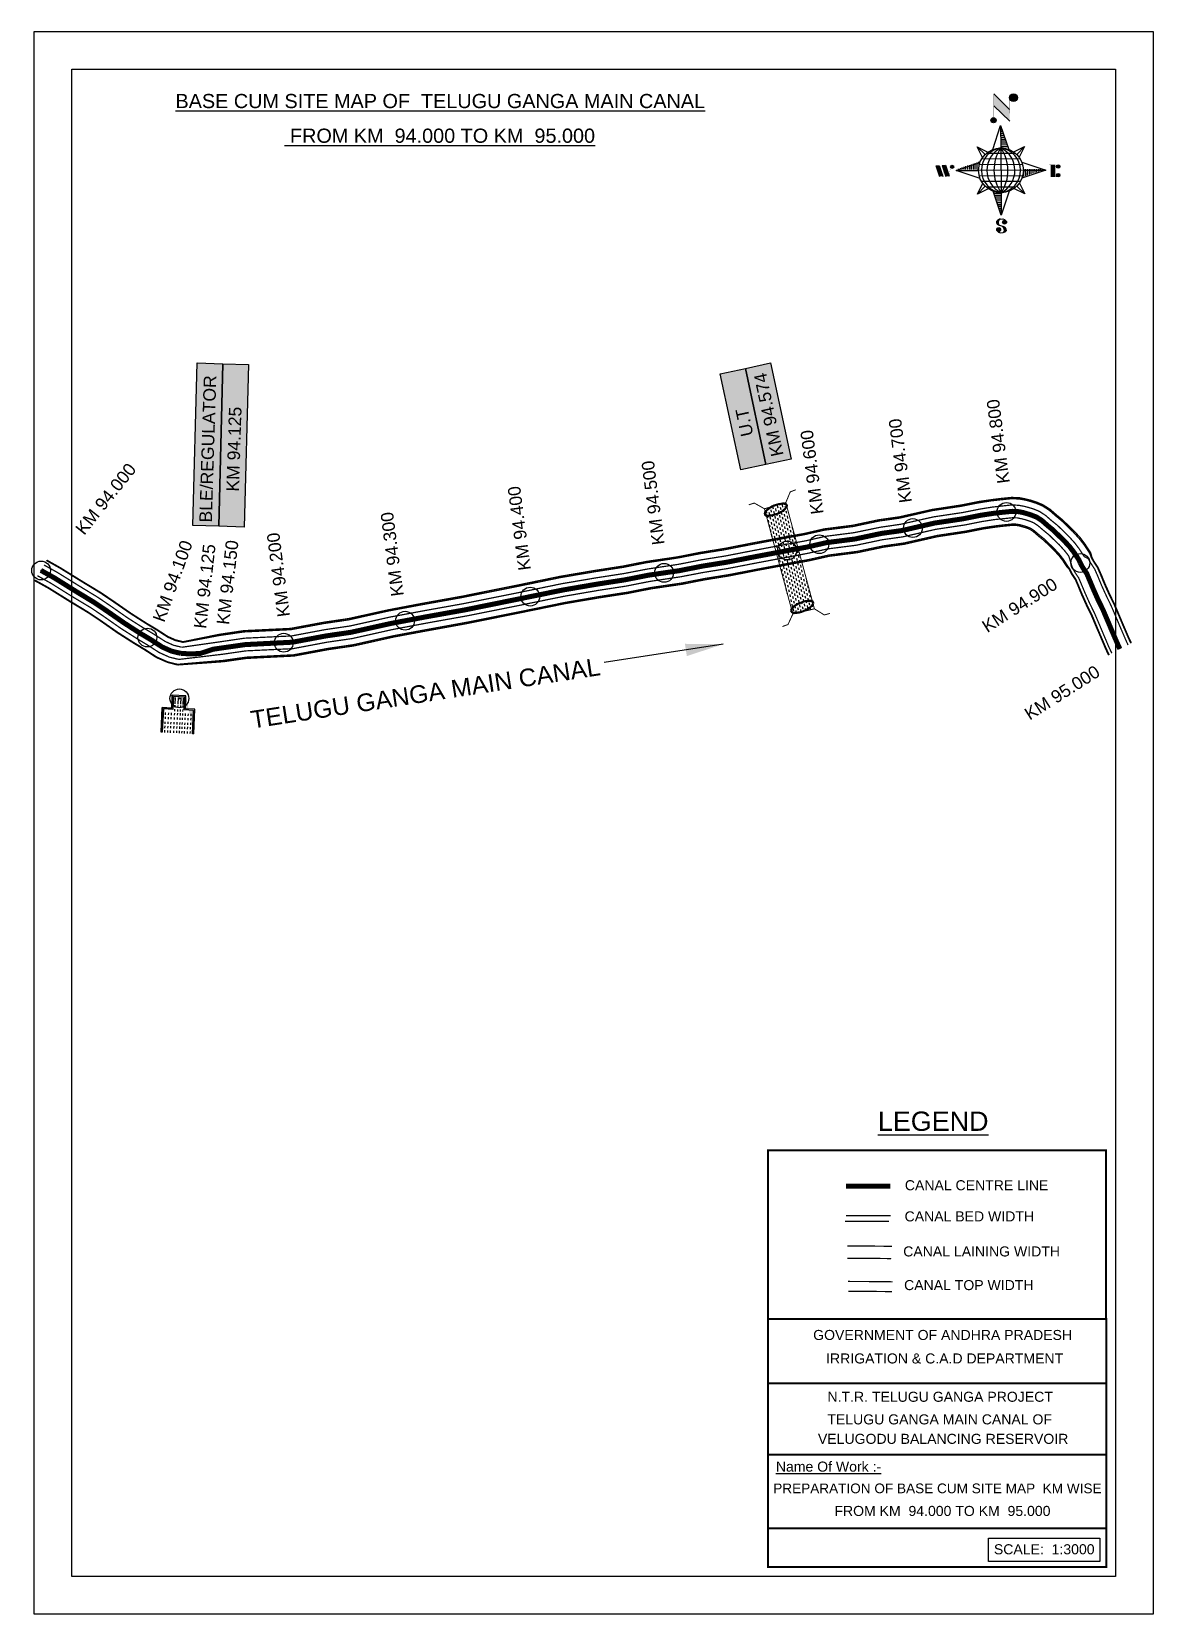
# Model space of a CAD drawing. Header units: inches. Extents: x 272210 to 273103, y 1652843 to 1654103.
import ezdxf

# ---------------------------------------------------------------- set-up
doc = ezdxf.new("R2010")
doc.units = ezdxf.units.IN
doc.header["$MEASUREMENT"] = 0
doc.header["$PDMODE"] = 32
doc.header["$PDSIZE"] = 15
doc.linetypes.add('ACAD_ISO02W100', pattern=[15, 12, -3])
for name, color, linetype in [('AQUADUCT', 1, 'Continuous'), ('bed with', 5, 'Continuous'), ('bord', 1, 'Continuous'), ('canal', 1, 'Continuous'), ('chainage', 7, 'Continuous'), ('FRAME 025', 7, 'Continuous'), ('laying', 4, 'Continuous'), ('lining', 4, 'Continuous'), ('STREAM', 4, 'Continuous'), ('Stu coo', 3, 'Continuous'), ('TEXT', 7, 'Continuous'), ('top of bund', 1, 'Continuous'), ('UT', 173, 'ACAD_ISO02W100'), ('V', 6, 'Continuous'), ('ZSTU', 7, 'Continuous')]:
    doc.layers.add(name, color=color, linetype=linetype)
doc.styles.get("Standard").update_dxf_attribs({"font": 'arial.ttf'})
doc.dimstyles.get("Standard").update_dxf_attribs({"dimtxt": 0.18, "dimasz": 0.18, "dimexe": 0.18, "dimexo": 0.0625, "dimgap": 0.09, "dimtad": 0, "dimtih": 1, "dimtoh": 1, "dimdec": 4, "dimzin": 0, "dimdsep": 46, "dimtxsty": 'Standard', "dimcen": 0.09, "dimadec": 0, "dimazin": 0, "dimtfac": 1, "dimtdec": 4, "dimtofl": 0, "dimtmove": 0, "dimatfit": 3, "dimfxl": 1, "dimtolj": 1, "dimtzin": 0, "dimarcsym": 0})
pattern_1 = [(267.297113149, (-8720374.938, 50637915.138), (10.5367255337, -0.497431438), [])]
pattern_2 = [(357.297113149, (-8720374.938, 50637915.138), (0.497431438, 10.5367255337), [])]

# ---------------------------------------------------------------- blocks, each defined once
blk = doc.blocks.new('RGRGFG')
at = {"layer": 'V'}
h = blk.add_hatch(color=4, dxfattribs=at)
h.paths.add_polyline_path([(245045.3, 1724876.5), (245045.3, 1724857.9), (245052.9, 1724857.9), (245052.9, 1724847.7), (245061.8, 1724847.7), (245061.8, 1724857.9), (245069.4, 1724857.9), (245069.4, 1724876.5), (245070.4, 1724876.5), (245070.4, 1724856.9), (245062.8, 1724856.9), (245062.8, 1724846.7), (245051.9, 1724846.7), (245051.9, 1724856.9), (245044.3, 1724856.9), (245044.3, 1724876.5)])
h.paths.add_polyline_path([(245070.4, 1724876.5), (245070.4, 1724856.9)], flags=17)
h.paths.add_polyline_path([(245062.8, 1724856.9), (245062.8, 1724846.7)], flags=17)
h.paths.add_polyline_path([(245062.8, 1724856.9), (245070.4, 1724856.9)], flags=17)
edge = h.paths.add_edge_path(flags=17)
edge.add_line((245051.9, 1724846.7), (245062.8, 1724846.7))
edge.add_line((245051.9, 1724846.7), (245062.8, 1724846.7))
edge = h.paths.add_edge_path(flags=17)
edge.add_line((245044.3, 1724876.5), (245044.3, 1724856.9))
edge.add_line((245044.3, 1724856.9), (245051.9, 1724856.9))
edge.add_line((245051.9, 1724856.9), (245051.9, 1724846.7))
at = {"layer": 'V', "color": 4}
for points in [[(245044.3, 1724876.5), (245044.3, 1724856.9), (245051.9, 1724856.9), (245051.9, 1724846.7)], [(245044.3, 1724876.5), (245044.3, 1724856.9), (245051.9, 1724856.9), (245051.9, 1724846.7), (245062.8, 1724846.7), (245062.8, 1724856.9), (245070.4, 1724856.9), (245070.4, 1724876.5)], [(245044.3, 1724876.5), (245045.3, 1724876.5)], [(245045.3, 1724876.5), (245045.3, 1724857.9), (245052.9, 1724857.9), (245052.9, 1724847.7), (245061.8, 1724847.7), (245061.8, 1724857.9), (245069.4, 1724857.9), (245069.4, 1724876.5)], [(245047.3, 1724874.8), (245047.3, 1724876.5)], [(245047.3, 1724871.3), (245047.3, 1724873)], [(245047.3, 1724868), (245047.3, 1724869.6)], [(245047.3, 1724864.2), (245047.3, 1724865.8)], [(245049.6, 1724874.8), (245049.6, 1724876.5)], [(245049.6, 1724871.3), (245049.6, 1724873)], [(245049.6, 1724868), (245049.6, 1724869.6)], [(245049.6, 1724864.2), (245049.6, 1724865.8)], [(245051.9, 1724846.7), (245062.8, 1724846.7), (245062.8, 1724856.9), (245070.4, 1724856.9), (245070.4, 1724876.5)], [(245051.9, 1724874.8), (245051.9, 1724876.5)], [(245051.9, 1724871.3), (245051.9, 1724873)], [(245051.9, 1724868), (245051.9, 1724869.6)], [(245051.9, 1724864.2), (245051.9, 1724865.8)], [(245054, 1724874.8), (245054, 1724876.5)], [(245054, 1724871.3), (245054, 1724873)], [(245054, 1724868), (245054, 1724869.6)], [(245054, 1724864.2), (245054, 1724865.8)], [(245055.9, 1724874.8), (245055.9, 1724876.5)], [(245055.9, 1724871.3), (245055.9, 1724873)], [(245055.9, 1724868), (245055.9, 1724869.6)], [(245055.9, 1724864.2), (245055.9, 1724865.8)], [(245058.1, 1724874.8), (245058.1, 1724876.5)], [(245058.1, 1724871.3), (245058.1, 1724873)], [(245058.1, 1724868), (245058.1, 1724869.6)], [(245058.1, 1724864.2), (245058.1, 1724865.8)], [(245060.5, 1724874.8), (245060.5, 1724876.5)], [(245060.5, 1724871.3), (245060.5, 1724873)], [(245060.5, 1724868), (245060.5, 1724869.6)], [(245060.5, 1724864.2), (245060.5, 1724865.8)], [(245070.4, 1724876.5), (245070.4, 1724856.9), (245062.8, 1724856.9), (245062.8, 1724846.7)], [(245070.4, 1724876.5), (245070.4, 1724856.9), (245062.8, 1724856.9), (245062.8, 1724846.7)], [(245063.1, 1724874.8), (245063.1, 1724876.5)], [(245063.1, 1724871.3), (245063.1, 1724873)], [(245063.1, 1724868), (245063.1, 1724869.6)], [(245063.1, 1724864.2), (245063.1, 1724865.8)], [(245065.3, 1724874.8), (245065.3, 1724876.5)], [(245065.3, 1724871.3), (245065.3, 1724873)], [(245065.3, 1724868), (245065.3, 1724869.6)], [(245065.3, 1724864.2), (245065.3, 1724865.8)], [(245067.7, 1724874.8), (245067.7, 1724876.5)], [(245067.7, 1724871.3), (245067.7, 1724873)], [(245067.7, 1724868), (245067.7, 1724869.6)], [(245067.7, 1724864.2), (245067.7, 1724865.8)], [(245069.4, 1724876.5), (245070.4, 1724876.5)], [(245047.3, 1724860.7), (245047.3, 1724862.4)], [(245049.6, 1724860.7), (245049.6, 1724862.4)], [(245051.9, 1724860.7), (245051.9, 1724862.4)], [(245054, 1724860.7), (245054, 1724862.4)], [(245054, 1724857.7), (245054, 1724859.3)], [(245054, 1724854.5), (245054, 1724856.1)], [(245054, 1724848.3), (245054, 1724853.5)], [(245055.9, 1724860.7), (245055.9, 1724862.4)], [(245055.9, 1724857.7), (245055.9, 1724859.3)], [(245055.9, 1724854.5), (245055.9, 1724856.1)], [(245055.9, 1724848.3), (245055.9, 1724853.5)], [(245058.1, 1724860.7), (245058.1, 1724862.4)], [(245058.1, 1724857.7), (245058.1, 1724859.3)], [(245058.1, 1724854.5), (245058.1, 1724856.1)], [(245058.1, 1724848.3), (245058.1, 1724853.5)], [(245060.5, 1724860.7), (245060.5, 1724862.4)], [(245060.5, 1724857.7), (245060.5, 1724859.3)], [(245060.5, 1724854.5), (245060.5, 1724856.1)], [(245060.5, 1724848.3), (245060.5, 1724853.5)], [(245063.1, 1724860.7), (245063.1, 1724862.4)], [(245065.3, 1724860.7), (245065.3, 1724862.4)], [(245067.7, 1724860.7), (245067.7, 1724862.4)]]:
    blk.add_lwpolyline(points, dxfattribs=at)
blk = doc.blocks.new('GGF')
at = {"layer": 'STREAM'}
h = blk.add_hatch(dxfattribs=at)
h.set_pattern_fill('DASH', color=256, scale=10, angle=-6.08273, style=0)
h.set_pattern_definition([(353.91726508, (-115347.3726, 1016.3876), (1.3754179499, 1.1105068496), [1.25, -1.25])])
h.paths.add_polyline_path([(406186.84, 1485623.89), (406186.34, 1485618.17), (406185.83, 1485612.44), (406242.6, 1485608.9), (406242.86, 1485614.64), (406243.12, 1485620.38)])
at = {"layer": 'laying', "linetype": 'ByBlock', "extrusion": (0, 0, -1)}
for centre in [(406188.83, 1485618.1), (406240.81, 1485614.96)]:
    blk.add_ellipse(centre, major_axis=(0.4, -6.37), ratio=0.388717, dxfattribs=at)
at = {"layer": 'laying', "linetype": 'ByBlock'}
for points in [[(406189.2, 1485612.24), (406189.13, 1485612.23), (406189.05, 1485612.25), (406188.86, 1485612.32), (406188.75, 1485612.39), (406188.51, 1485612.61), (406188.38, 1485612.76), (406187.99, 1485613.32), (406187.73, 1485613.86), (406187.29, 1485615.15), (406187.11, 1485615.9), (406186.88, 1485617.49), (406186.82, 1485618.32), (406186.84, 1485619.93), (406186.91, 1485620.71), (406187.17, 1485622.07), (406187.36, 1485622.65), (406187.71, 1485623.36), (406187.86, 1485623.57), (406188.11, 1485623.82), (406188.22, 1485623.89), (406188.4, 1485623.96), (406188.47, 1485623.97), (406188.64, 1485623.95), (406188.74, 1485623.91), (406188.98, 1485623.76), (406189.11, 1485623.64), (406189.38, 1485623.32), (406189.52, 1485623.11), (406189.95, 1485622.33), (406190.22, 1485621.61), (406190.62, 1485619.96), (406190.76, 1485619.04), (406190.86, 1485617.19), (406190.83, 1485616.26), (406190.61, 1485614.61), (406190.43, 1485613.88), (406190.06, 1485613.02), (406189.9, 1485612.77), (406189.63, 1485612.45), (406189.52, 1485612.35), (406189.34, 1485612.26), (406189.27, 1485612.24), (406189.2, 1485612.24)], [(406241.18, 1485609.1), (406241.11, 1485609.1), (406241.03, 1485609.11), (406240.84, 1485609.19), (406240.73, 1485609.26), (406240.49, 1485609.47), (406240.36, 1485609.62), (406239.97, 1485610.18), (406239.7, 1485610.72), (406239.26, 1485612.02), (406239.09, 1485612.77), (406238.86, 1485614.35), (406238.8, 1485615.19), (406238.82, 1485616.8), (406238.89, 1485617.57), (406239.15, 1485618.93), (406239.34, 1485619.51), (406239.69, 1485620.22), (406239.84, 1485620.43), (406240.09, 1485620.69), (406240.19, 1485620.75), (406240.37, 1485620.83), (406240.44, 1485620.83), (406240.62, 1485620.81), (406240.72, 1485620.78), (406240.95, 1485620.62), (406241.08, 1485620.51), (406241.36, 1485620.18), (406241.5, 1485619.98), (406241.93, 1485619.19), (406242.2, 1485618.47), (406242.6, 1485616.82), (406242.73, 1485615.9), (406242.84, 1485614.05), (406242.81, 1485613.12), (406242.59, 1485611.47), (406242.4, 1485610.74), (406242.03, 1485609.88), (406241.88, 1485609.63), (406241.61, 1485609.31), (406241.49, 1485609.22), (406241.31, 1485609.12), (406241.25, 1485609.11), (406241.18, 1485609.1)]]:
    blk.add_open_spline(points, degree=3, knots=[0, 0, 0, 0, 0.189072, 0.189072, 0.378144, 0.378144, 0.567217, 0.567217, 0.964238, 0.964238, 1.36126, 1.36126, 1.758281, 1.758281, 2.155303, 2.155303, 2.552324, 2.552324, 2.807761, 2.807761, 3.01244, 3.01244, 3.217119, 3.217119, 3.421798, 3.421798, 3.626477, 3.626477, 3.831155, 3.831155, 4.280923, 4.280923, 4.73069, 4.73069, 5.180458, 5.180458, 5.630225, 5.630225, 5.896844, 5.896844, 6.112115, 6.112115, 6.283185, 6.283185, 6.283185, 6.283185], dxfattribs=at)
at = {"layer": 'UT', "ltscale": 0.2, "const_width": 0.5}
for points in [[(406181.01, 1485605.63), (406181.2, 1485608.62), (406185.83, 1485612.44), (406186.34, 1485618.17), (406186.84, 1485623.89), (406182.49, 1485628.03), (406182.47, 1485631.03)], [(406186.84, 1485623.89), (406243.12, 1485620.38)], [(406247.66, 1485627.39), (406247.59, 1485624.39), (406243.12, 1485620.38), (406242.86, 1485614.64), (406242.6, 1485608.9), (406247.12, 1485604.95), (406247.26, 1485601.95)], [(406185.83, 1485612.44), (406242.6, 1485608.9)]]:
    blk.add_lwpolyline(points, dxfattribs=at)
blk = doc.blocks.new('*X7')
at = {"color": 0, "linetype": 'Continuous'}
for p, q in [((6321.6, 240.5), (6322.3, 241.2)), ((6321.6, 240.3), (6322.3, 241)), ((6321.6, 240.1), (6322.3, 240.8)), ((6321.6, 239.9), (6322.4, 240.7)), ((6321.6, 239.8), (6322.4, 240.6)), ((6321.6, 239.6), (6322.5, 240.5)), ((6321.6, 239.4), (6322.5, 240.3)), ((6321.6, 239.2), (6322.6, 240.2)), ((6321.7, 239.1), (6322.6, 240.1)), ((6321.8, 240.8), (6322.4, 241.4)), ((6321.8, 239), (6322.7, 240)), ((6321.8, 239), (6322.8, 239.9)), ((6321.9, 238.9), (6322.9, 239.8)), ((6322, 238.8), (6323, 239.7)), ((6322.1, 241.3), (6322.4, 241.6)), ((6322.1, 238.7), (6323.1, 239.6)), ((6322.2, 238.6), (6323.1, 239.6)), ((6322.3, 238.5), (6323.2, 239.5)), ((6322.4, 238.5), (6323.3, 239.4)), ((6322.5, 238.4), (6323.4, 239.3)), ((6322.7, 238.4), (6323.6, 239.3)), ((6322.8, 238.3), (6323.7, 239.2)), ((6322.9, 238.3), (6323.8, 239.1)), ((6323.1, 238.2), (6323.9, 239.1)), ((6323.2, 238.2), (6324, 239)), ((6323.3, 238.2), (6324.2, 239)), ((6323.5, 238.1), (6324.3, 238.9)), ((6323.7, 238.1), (6324.4, 238.9)), ((6323.8, 238.1), (6324.6, 238.8)), ((6324.1, 238.2), (6324.7, 238.8)), ((6324.3, 238.3), (6324.9, 238.8)), ((6324.6, 238.3), (6325.1, 238.8)), ((6324.8, 238.4), (6325.2, 238.8)), ((6325.1, 238.5), (6325.4, 238.8)), ((6325.4, 238.6), (6325.6, 238.8))]:
    blk.add_line(p, q, dxfattribs=at)
blk = doc.blocks.new('*X6')
at = {"color": 0, "linetype": 'Continuous'}
for p, q in [((6324.4, 240.3), (6324.5, 240.4)), ((6324.6, 240.3), (6324.8, 240.5)), ((6324.7, 240.2), (6325, 240.5)), ((6324.8, 240.2), (6325.2, 240.6)), ((6325, 240.1), (6325.5, 240.6)), ((6325.1, 240.1), (6325.6, 240.6)), ((6325.2, 240), (6325.8, 240.6)), ((6325.3, 240), (6326, 240.6)), ((6325.4, 239.9), (6326.1, 240.6)), ((6325.5, 239.8), (6326.2, 240.5)), ((6325.6, 239.8), (6326.3, 240.5)), ((6325.7, 239.7), (6326.5, 240.4)), ((6325.9, 239.6), (6326.6, 240.3)), ((6326, 239.5), (6326.7, 240.3)), ((6326, 239.4), (6326.8, 240.2)), ((6326.1, 239.3), (6327, 240.2)), ((6326.2, 239.3), (6327.1, 240.1)), ((6326.3, 239.2), (6327.1, 240)), ((6326.4, 239.1), (6327.2, 239.9)), ((6326.5, 239), (6327.3, 239.8)), ((6326.5, 238.9), (6327.4, 239.7)), ((6326.6, 238.8), (6327.5, 239.6)), ((6326.7, 238.7), (6327.5, 239.5)), ((6326.8, 238.6), (6327.6, 239.4)), ((6326.8, 238.5), (6327.7, 239.3)), ((6326.8, 236.5), (6327.4, 237)), ((6326.9, 238.3), (6327.8, 239.2)), ((6326.9, 238.2), (6327.9, 239.1)), ((6326.9, 236.8), (6327.6, 237.4)), ((6327, 238.1), (6327.8, 239)), ((6327, 237.9), (6327.8, 238.8)), ((6327, 237.8), (6327.8, 238.6)), ((6327, 237.6), (6327.8, 238.4)), ((6327, 237.4), (6327.8, 238.2)), ((6327, 237.3), (6327.8, 238)), ((6327, 237.1), (6327.8, 237.9))]:
    blk.add_line(p, q, dxfattribs=at)
blk = doc.blocks.new('H')
at = {"layer": 'bord', "extrusion": (0.000427885, 0.004792, 0.999988)}
h = blk.add_hatch(dxfattribs=at)
h.set_pattern_fill('LINE', color=8, scale=84.387686, angle=-2.70289, style=0)
h.set_pattern_definition(pattern_2)
h.paths.add_polyline_path([(-492.5, 785.6, -0.090992), (-448, 775.2), (-486.5, 912)])
h = blk.add_hatch(dxfattribs=at)
h.set_pattern_fill('LINE', color=8, scale=84.387686, angle=-92.70289, style=0)
h.set_pattern_definition(pattern_1)
h.paths.add_polyline_path([(-624.9, 665.1, -0.090992), (-614.5, 709.6), (-751.3, 671.1)])
h = blk.add_hatch(dxfattribs=at)
h.set_pattern_fill('LINE', color=8, scale=84.387686, angle=-92.70289, style=0)
h.set_pattern_definition(pattern_1)
h.paths.add_polyline_path([(-245.6, 647.2), (-372, 653.2, -0.090992), (-382.4, 608.7)])
h = blk.add_hatch(dxfattribs=at)
h.set_pattern_fill('LINE', color=8, scale=84.387686, angle=-2.70289, style=0)
h.set_pattern_definition(pattern_2)
h.paths.add_polyline_path([(-504.4, 532.7, -0.090992), (-548.9, 543.1), (-510.4, 406.3)])
for p, q in [((-516.2, 1087.1, -1217.1), (-431.5, 994, -1216.7)), ((-519.4, 1020.4, -1216.8), (-434.7, 927.3, -1216.4)), ((-538.3, 773.7, -1215.6), (-487, 906.2, -1216.3)), ((-487, 906.2, -1216.3), (-493, 779.8, -1215.7)), ((-487, 906.2, -1216.3), (-448.5, 769.4, -1215.7)), ((-626.7, 793.8, -1215.7), (-566.8, 760.2, -1215.6)), ((-626.7, 793.8, -1215.7), (-584.1, 747, -1215.5)), ((-598.9, 731, -1215.4), (-626.7, 793.8, -1215.7)), ((-421.3, 753.3, -1215.6), (-358.5, 781.1, -1215.7)), ((-358.5, 781.1, -1215.7), (-405.3, 738.5, -1215.5)), ((-358.5, 781.1, -1215.7), (-392.1, 721.2, -1215.4)), ((-864.7, 700.9, -1215.1), (-846.9, 637.7, -1214.9)), ((-846.9, 700.1, -1215.1), (-829.1, 636.9, -1214.9)), ((-829.1, 699.2, -1215.2), (-811.3, 636, -1214.9)), ((-829.1, 699.2, -1215.2), (-811.3, 698.4, -1215.2)), ((-811.3, 698.4, -1215.2), (-793.5, 635.2, -1214.9)), ((-751.8, 665.3, -1215), (-615, 703.8, -1215.3)), ((-751.8, 665.3, -1215), (-625.4, 659.3, -1215)), ((-619.3, 614, -1214.8), (-751.8, 665.3, -1215)), ((-246.1, 641.4, -1215.1), (-382.9, 602.9, -1214.9)), ((-378.6, 692.6, -1215.3), (-246.1, 641.4, -1215.1)), ((-372.5, 647.4, -1215.1), (-246.1, 641.4, -1215.1)), ((-213.5, 669.3, -1215.3), (-216.7, 600.8, -1214.9)), ((-197.2, 599.9, -1214.9), (-193.9, 668.4, -1215.3)), ((-639.4, 525.6, -1214.4), (-605.8, 585.5, -1214.7)), ((-639.4, 525.6, -1214.4), (-592.6, 568.1, -1214.6)), ((-576.6, 553.3, -1214.6), (-639.4, 525.6, -1214.4)), ((-510.9, 400.5, -1213.9), (-549.4, 537.2, -1214.5)), ((-371.2, 512.9, -1214.5), (-431.1, 546.5, -1214.6)), ((-371.2, 512.9, -1214.5), (-413.8, 559.7, -1214.7)), ((-399, 575.7, -1214.7), (-371.2, 512.9, -1214.5)), ((-459.6, 533, -1214.5), (-510.9, 400.5, -1213.9)), ((-504.9, 526.9, -1214.5), (-510.9, 400.5, -1213.9))]:
    blk.add_line(p, q, dxfattribs=at)
at = {"layer": 'bord', "color": 8, "linetype": 'ByBlock', "extrusion": (0.000427885, 0.004792, 0.999988)}
for p, q in [((-386.5, 711.4, -1215.4), (-605.5, 721.7, -1215.4)), ((-410.8, 744.2, -1215.5), (-578.1, 752.1, -1215.5)), ((-493, 779.8, -1215.7), (-504.9, 526.9, -1214.5)), ((-372.5, 647.4, -1215.1), (-625.4, 659.3, -1215)), ((-378, 615.9, -1214.9), (-622.9, 627.5, -1214.9)), ((-375, 679.2, -1215.3), (-619.9, 690.7, -1215.2)), ((-392.4, 584.9, -1214.8), (-611.4, 595.3, -1214.7)), ((-419.8, 554.6, -1214.6), (-587.1, 562.5, -1214.6))]:
    blk.add_line(p, q, dxfattribs=at)
at = {"layer": 'bord', "extrusion": (0.000427885, 0.004792, 0.999988), "elevation": -1212.1}
for points, const_width in [([(-522, 959.6), (-515.7, 1092.9)], 1.61), ([(-434.2, 933.1), (-427.9, 1066.5)], 1.61), ([(-870.1, 707), (-846.4, 705.9)], 0.642), ([(-828.6, 642.7), (-855.2, 643.9)], 0.642), ([(-828.6, 642.7), (-821, 678)], 0.642), ([(-810.8, 641.8), (-784.1, 640.6)], 0.642), ([(-793, 641), (-781.6, 693.9)], 0.642), ([(-222.7, 675.6), (-173.8, 673.3)], 0.706), ([(-194.8, 644.8), (-185, 644.4)], 0.706), ([(-177.1, 604.8), (-226, 607.1)], 0.706)]:
    blk.add_lwpolyline(points, dxfattribs=dict(at, const_width=const_width))
for points, const_width in [([(-413.7, 1073.1, 1), (-397.6, 1057.7, 1)], 22.3), ([(-530.3, 949.5, 1), (-519.6, 939.3, 1)], 14.8), ([(-775.9, 696.6, 1), (-769.5, 690.4, 1)], 8.9), ([(-177.8, 666.9, 1), (-170.8, 660.1, 1)], 9.79), ([(-180.1, 618, 1), (-173.1, 611.2, 1)], 9.79), ([(-489.8, 361.7, 1), (-498.1, 369.1, 1)], 11.1), ([(-525.2, 321.6, 1), (-533.4, 328.9, 1)], 11.1)]:
    blk.add_lwpolyline(points, format="xyb", close=True, dxfattribs=dict(at, const_width=const_width))
for points in [[(-537, 317.4), (-530.7, 310.5), (-519.8, 306.8), (-504.9, 306.9), (-493.9, 310), (-486.3, 317.7), (-486.5, 325.8), (-490.6, 333.3), (-493.5, 336.2), (-502.8, 340.9), (-522.5, 347.3), (-530.4, 351.6), (-533.7, 354.6), (-537.4, 362.6), (-537, 373.4), (-530, 380.7), (-520, 384.1), (-503.5, 384.2), (-492.5, 379.9), (-487.1, 373.3)], [(-522.5, 347.6), (-526.2, 353.8), (-527.8, 360.6), (-527.9, 370.6), (-525.9, 375.5), (-521.3, 381.2), (-514.5, 384.4)], [(-504.9, 306.9), (-499, 312.4), (-497, 319.4), (-497.5, 326.5), (-501.2, 335.4), (-509.2, 343.2)]]:
    blk.add_lwpolyline(points, dxfattribs=at)
at = {"layer": 'bord', "extrusion": (0.000427885, 0.004792, 0.999988)}
for centre, radius in [((-405.6, 1065.4, -1212.1), 22.3), ((-525, 944.4, -1212.1), 14.8), ((-498.4, 659.1, -1212.1), 126.6), ((-772.7, 693.5, -1212.1), 8.9), ((-174.3, 663.5, -1212.1), 9.79), ((-176.6, 614.6, -1212.1), 9.79), ((-494, 365.4, -1212.1), 11.1), ((-529.3, 325.2, -1212.1), 11.1)]:
    blk.add_circle(centre, radius, dxfattribs=at)
at = {"layer": 'bord', "color": 8, "linetype": 'ByBlock', "extrusion": (0.000427885, 0.004792, 0.999988)}
for centre, radius, start, end in [((-481.5, 658.3, -1212.1), 127.7, 94.92536, 259.66906), ((-436.8, 656.2, -1212.1), 140.8, 113.28644, 241.30798), ((-315.9, 650.5, -1212.1), 222.3, 142.58916, 212.00526), ((-560.1, 662.1, -1212.1), 140.8, 293.28644, 61.30798), ((-681, 667.8, -1212.1), 222.3, 322.58916, 32.00526), ((-515.4, 659.9, -1212.1), 127.7, 274.92536, 79.66906)]:
    blk.add_arc(centre, radius, start, end, dxfattribs=at)
at = {"layer": 'bord', "extrusion": (0.000427885, 0.004792, 0.999988)}
for points in [[(-515.7, 1092.9, -1212.1), (-431, 999.8, -1212.1), (-518.9, 1026.2, -1212.1), (-434.2, 933.1, -1212.1)], [(-864.1, 706.7, -1212.1), (-846.4, 705.9, -1212.1), (-846.3, 643.5, -1212.1), (-828.6, 642.7, -1212.1)], [(-828.6, 705, -1212.1), (-810.8, 704.2, -1212.1), (-810.8, 641.8, -1212.1), (-793, 641, -1212.1)], [(-193.4, 674.2, -1212.1), (-196.6, 605.7, -1212.1), (-213, 675.1, -1212.1), (-216.2, 606.7, -1212.1)]]:
    blk.add_solid(points, dxfattribs=at)
at = {"layer": 'bord', "extrusion": (0.000427885, 0.004792, 0.999988), "xscale": 7.977342409717546, "yscale": 7.977342408231451, "zscale": 7.977342408476333, "rotation": 138.0840426661453}
for name, p in [('*X6', (38300.5, -31929.4, -1212.1)), ('*X7', (38314.4, -31950.9, -1212.1))]:
    blk.add_blockref(name, p, dxfattribs=at)

msp = doc.modelspace()

# ---------------------------------------------------------------- hatches: boundary and pattern name
at = {"layer": 'ZSTU'}
h = msp.add_hatch(color=135, dxfattribs=at)
h.set_gradient(color1=(141, 177, 78), color2=(107, 135, 59), one_color=1, tint=0.38, name='CYLINDER')
h.paths.add_polyline_path([(272358.5, 1653708.9), (272361.8, 1653838.3), (272341.3, 1653839), (272338, 1653709.5)])
h.paths.add_polyline_path([(272355.7, 1653709.1), (272359.5, 1653831.4), (272344, 1653831.9), (272340.1, 1653709.6)], flags=24)
h = msp.add_hatch(color=252, dxfattribs=at)
h.set_gradient(color1=(167, 88, 159), color2=(127, 67, 121), one_color=1, tint=0.38, name='CYLINDER')
h.paths.add_polyline_path([(272382.2, 1653837.7), (272361.8, 1653838.3), (272358.5, 1653708.9), (272378.9, 1653708.2)])
h.paths.add_polyline_path([(272377.2, 1653733.7), (272379.5, 1653806.4), (272364.2, 1653806.8), (272361.9, 1653734.2)], flags=24)
h = msp.add_hatch(color=252, dxfattribs=at)
h.set_gradient(color1=(167, 88, 159), color2=(127, 67, 121), one_color=1, tint=0.38, name='CYLINDER')
h.paths.add_polyline_path([(272797.8, 1653838.9), (272777.8, 1653834.6), (272794.2, 1653758.1), (272814.2, 1653762.4)])
h.paths.add_polyline_path([(272811.5, 1653763.7), (272796.3, 1653834.8), (272781.3, 1653831.6), (272796.5, 1653760.5)], flags=24)
h = msp.add_hatch(color=135, dxfattribs=at)
h.set_gradient(color1=(141, 177, 78), color2=(107, 135, 59), one_color=1, tint=0.38, name='CYLINDER')
h.paths.add_polyline_path([(272774.1, 1653753.8), (272794.2, 1653758.1), (272777.8, 1653834.6), (272757.8, 1653830.4)])
h.paths.add_polyline_path([(272787.2, 1653779.7), (272781.4, 1653806.7), (272766.5, 1653803.5), (272772.2, 1653776.5)], flags=24)

# ---------------------------------------------------------------- linework, layer by layer
at = {"linetype": 'ByBlock'}
for points in [[(272211.6, 1652842.7), (272211.6, 1654102.7), (273102.6, 1654102.7), (273102.6, 1652842.7)], [(273072.6, 1654072.7), (273072.6, 1652872.7), (272241.6, 1652872.7), (272241.6, 1654072.7)]]:
    msp.add_lwpolyline(points, close=True, dxfattribs=at)
for p in [(272985.7, 1653720.3), (272911.2, 1653707.5), (272836.7, 1653694.6), (273044.5, 1653679.7), (272217.1, 1653673.7), (272713.1, 1653671.8), (272606.6, 1653652.9), (272506.9, 1653633.7), (272301.7, 1653620.3), (272410.3, 1653616.2)]:
    msp.add_point(p)
at = {"color": 2}
for p in [(272811.1, 1653689.6), (272327.2, 1653571.9)]:
    msp.add_point(p, dxfattribs=at)
at = {"layer": 'bed with', "color": 1, "const_width": 1}
for points in [[(272359.1, 1653622.9), (272378.5, 1653625.8), (272415.8, 1653627.6), (272442.1, 1653632.5), (272461.8, 1653635.4), (272493.6, 1653642.4), (272521.5, 1653647.7), (272552.7, 1653653.3), (272598, 1653662.4), (272630.6, 1653669.1), (272658.3, 1653673.8), (272680.2, 1653677.2), (272699, 1653680.9), (272723.5, 1653684.5), (272741.8, 1653688.1), (272761, 1653691.2), (272782.5, 1653695.4), (272812.4, 1653701), (272824.5, 1653703.1), (272840.5, 1653706.8), (272863.3, 1653709.7), (272884.1, 1653714.1), (272900.4, 1653716.4), (272926.6, 1653722.3), (272949.5, 1653725.8), (272963.5, 1653728.6), (272973.8, 1653730.1), (272981, 1653731), (272990, 1653731.9), (272996.2, 1653731.6), (273001.2, 1653730.6), (273005.3, 1653729.6), (273009.8, 1653728.1), (273014.8, 1653726), (273020.6, 1653722.3), (273025.6, 1653717.9), (273030, 1653714.3), (273034.7, 1653709.8), (273039.4, 1653705.3), (273044.6, 1653699.6), (273048.4, 1653694.5), (273052.8, 1653687.8), (273053.7, 1653684.3)], [(272362.3, 1653601.1), (272380.6, 1653603.7), (272418.4, 1653605.6), (272445.7, 1653610.7), (272465.8, 1653613.6), (272498.1, 1653620.8), (272525.5, 1653625.9), (272556.9, 1653631.6), (272602.4, 1653640.8), (272634.7, 1653647.4), (272661.9, 1653652), (272684, 1653655.4), (272702.7, 1653659.1), (272727.3, 1653662.7), (272745.6, 1653666.3), (272764.9, 1653669.4), (272786.7, 1653673.7), (272816.4, 1653679.2), (272828.9, 1653681.5), (272844.4, 1653685), (272867, 1653687.9), (272887.9, 1653692.3), (272904.4, 1653694.6), (272930.7, 1653700.6), (272953.2, 1653704), (272967.3, 1653706.8), (272976.7, 1653708.2), (272983.4, 1653709), (272990.6, 1653709.7), (272993.6, 1653709.6), (272996.3, 1653709.1), (272999.1, 1653708.3), (273002.1, 1653707.4), (273004.5, 1653706.4), (273007.2, 1653704.6), (273011.3, 1653701), (273015.4, 1653697.7), (273019.4, 1653693.9), (273023.5, 1653689.9), (273027.6, 1653685.4), (273030.4, 1653681.8), (273033.7, 1653676.7), (273035.4, 1653675.1)], [(272221.6, 1653682), (272232.3, 1653676), (272249.4, 1653665.4), (272264.6, 1653656.2), (272274.4, 1653649.6), (272288.6, 1653639.7), (272300.8, 1653631.9), (272309.5, 1653626.7), (272318, 1653621.2), (272324, 1653618.5), (272330.2, 1653617)], [(273035.4, 1653675.1), (273037.3, 1653671.2), (273040.6, 1653666.3), (273042.2, 1653662.6), (273045.5, 1653654.5), (273049.4, 1653645.9), (273053.2, 1653638.2), (273056.3, 1653630.8), (273059.9, 1653622.5), (273064.6, 1653611.4), (273067, 1653606.2)], [(273053.7, 1653684.3), (273055.1, 1653681.5), (273058.6, 1653676.2), (273061.1, 1653670.6), (273064.4, 1653662.6), (273068, 1653654.6), (273071.8, 1653646.8), (273075.2, 1653638.8), (273078.7, 1653630.5), (273083.3, 1653619.8), (273085.1, 1653616.1)], [(272212, 1653665.6), (272222.7, 1653659.7), (272239.5, 1653649.2), (272254.4, 1653640.2), (272263.7, 1653634), (272278.1, 1653623.9), (272290.8, 1653615.8), (272299.4, 1653610.6), (272308.9, 1653604.4), (272317.9, 1653600.5), (272325.7, 1653598.5)], [(272330.2, 1653617), (272359.1, 1653622.9)], [(272362.3, 1653601.1), (272325.7, 1653598.5)]]:
    msp.add_lwpolyline(points, dxfattribs=at)
at = {"layer": 'bed with', "const_width": 1}
for points in [[(272360, 1653617), (272379.1, 1653619.8), (272416.5, 1653621.6), (272443.1, 1653626.6), (272462.9, 1653629.5), (272494.8, 1653636.6), (272522.6, 1653641.8), (272553.9, 1653647.4), (272599.2, 1653656.5), (272631.7, 1653663.2), (272659.3, 1653667.9), (272681.3, 1653671.3), (272700, 1653674.9), (272724.5, 1653678.6), (272742.8, 1653682.2), (272762.1, 1653685.3), (272783.7, 1653689.5), (272813.5, 1653695.1), (272825.7, 1653697.3), (272841.6, 1653700.9), (272864.3, 1653703.8), (272885.1, 1653708.1), (272901.5, 1653710.5), (272927.7, 1653716.4), (272950.5, 1653719.8), (272964.5, 1653722.6), (272974.6, 1653724.2), (272981.7, 1653725), (272990.1, 1653725.9), (272995.5, 1653725.6), (272999.8, 1653724.8), (273003.6, 1653723.8), (273007.7, 1653722.5), (273012, 1653720.7), (273016.9, 1653717.5), (273021.7, 1653713.3), (273026.1, 1653709.8), (273030.6, 1653705.5), (273035.1, 1653701.1), (273040, 1653695.7), (273043.5, 1653691.1), (273047.6, 1653684.8), (273051, 1653683)], [(272361.4, 1653607), (272380.1, 1653609.7), (272417.7, 1653611.5), (272444.7, 1653616.6), (272464.7, 1653619.5), (272496.9, 1653626.7), (272524.4, 1653631.9), (272555.7, 1653637.5), (272601.2, 1653646.6), (272633.6, 1653653.2), (272660.9, 1653657.9), (272683, 1653661.3), (272701.7, 1653665), (272726.3, 1653668.7), (272744.6, 1653672.2), (272763.9, 1653675.3), (272785.6, 1653679.5), (272815.4, 1653685.1), (272827.7, 1653687.4), (272843.3, 1653690.9), (272866, 1653693.8), (272886.9, 1653698.2), (272903.3, 1653700.5), (272929.5, 1653706.5), (272952.2, 1653709.9), (272966.3, 1653712.7), (272975.9, 1653714.2), (272982.8, 1653714.9), (272990.5, 1653715.7), (272994.3, 1653715.6), (272997.6, 1653714.9), (273000.8, 1653714.1), (273004.2, 1653713), (273007.3, 1653711.7), (273010.8, 1653709.4), (273015.2, 1653705.6), (273019.4, 1653702.2), (273023.5, 1653698.2), (273027.8, 1653694.1), (273032.2, 1653689.2), (273035.3, 1653685.2), (273035.3, 1653685.2), (273038, 1653676.5)], [(272219.4, 1653678.1), (272230, 1653672.2), (272247.1, 1653661.6), (272262.2, 1653652.4), (272271.8, 1653645.9), (272286.1, 1653635.9), (272298.4, 1653628.1), (272307.1, 1653622.9), (272315.9, 1653617.2), (272322.5, 1653614.2), (272329.2, 1653612.6)], [(273038, 1653676.5), (273039.9, 1653672.7), (273043.2, 1653667.8), (273044.9, 1653663.8), (273048.3, 1653655.7), (273052.1, 1653647.2), (273055.9, 1653639.5), (273059.1, 1653632), (273062.6, 1653623.7), (273067.3, 1653612.6), (273069.6, 1653607.8)], [(273051, 1653683), (273052.5, 1653680), (273056, 1653674.7), (273058.3, 1653669.4), (273061.6, 1653661.4), (273065.3, 1653653.3), (273069.1, 1653645.5), (273072.5, 1653637.6), (273076, 1653629.3), (273080.6, 1653618.6), (273082.5, 1653614.4)], [(272214.1, 1653669.6), (272225, 1653663.5), (272241.8, 1653653), (272256.8, 1653644), (272266.2, 1653637.7), (272280.6, 1653627.6), (272293.2, 1653619.6), (272301.8, 1653614.4), (272311.1, 1653608.4), (272319.3, 1653604.7), (272326.8, 1653602.9)], [(272329.2, 1653612.6), (272360, 1653617)], [(272326.8, 1653602.9), (272361.4, 1653607)], [(272893.4, 1653160), (272890.2, 1653160), (272858, 1653160)], [(272892.2, 1653155.6), (272890.2, 1653155.6), (272857.4, 1653155.6), (272857.1, 1653155.6)]]:
    msp.add_lwpolyline(points, dxfattribs=at)
at = {"layer": 'canal', "color": 6, "const_width": 4}
for points in [[(272893.2, 1653183.6), (272890.6, 1653183.6), (272858, 1653183.6)], [(272858, 1653183.6), (272893.2, 1653183.6)]]:
    msp.add_lwpolyline(points, dxfattribs=at)
at = {"layer": 'FRAME 025', "lineweight": -3, "const_width": 1.64}
for points in [[(272795.8, 1653212.1), (273064.9, 1653212.1), (273064.9, 1653077.9), (272795.8, 1653077.9)], [(272795.8, 1653077.9), (273065.3, 1653077.9), (273065.3, 1652880.3), (272795.8, 1652880.3)]]:
    msp.add_lwpolyline(points, close=True, dxfattribs=at)
for points in [[(272795.8, 1653026.6), (273065.3, 1653026.6)], [(272795.8, 1652969.7), (273065.3, 1652969.7)], [(272795.8, 1652911.1), (273065.3, 1652911.1)]]:
    msp.add_lwpolyline(points, dxfattribs=at)
at = {"layer": 'lining', "const_width": 1}
for points in [[(272359.3, 1653622), (272378.6, 1653624.8), (272416, 1653626.6), (272442.3, 1653631.5), (272462, 1653634.4), (272493.8, 1653641.5), (272521.7, 1653646.7), (272552.9, 1653652.3), (272598.2, 1653661.4), (272630.8, 1653668.1), (272658.5, 1653672.8), (272680.4, 1653676.2), (272699.1, 1653679.9), (272723.7, 1653683.6), (272741.9, 1653687.1), (272761.2, 1653690.2), (272782.7, 1653694.4), (272812.6, 1653700), (272824.7, 1653702.2), (272840.7, 1653705.8), (272863.5, 1653708.7), (272884.3, 1653713.1), (272900.6, 1653715.4), (272926.7, 1653721.4), (272949.6, 1653724.8), (272963.7, 1653727.6), (272973.9, 1653729.2), (272981.2, 1653730), (272990, 1653730.9), (272996.1, 1653730.6), (273001, 1653729.7), (273005, 1653728.6), (273009.4, 1653727.2), (273014.4, 1653725.1), (273020, 1653721.5), (273025, 1653717.1), (273029.4, 1653713.5), (273034, 1653709.1), (273038.6, 1653704.6), (273043.8, 1653698.9), (273047.6, 1653694), (273052, 1653687.3), (273053.2, 1653684.1)], [(272362.1, 1653602.1), (272380.5, 1653604.7), (272418.3, 1653606.6), (272445.6, 1653611.7), (272465.6, 1653614.6), (272497.9, 1653621.8), (272525.3, 1653626.9), (272556.7, 1653632.6), (272602.2, 1653641.7), (272634.5, 1653648.3), (272661.7, 1653653), (272683.9, 1653656.4), (272702.5, 1653660.1), (272727.1, 1653663.7), (272745.4, 1653667.3), (272764.7, 1653670.4), (272786.5, 1653674.6), (272816.3, 1653680.2), (272828.7, 1653682.5), (272844.2, 1653686), (272866.8, 1653688.9), (272887.7, 1653693.3), (272904.2, 1653695.6), (272930.5, 1653701.6), (272953.1, 1653705), (272967.2, 1653707.8), (272976.6, 1653709.2), (272983.3, 1653710), (272990.6, 1653710.7), (272993.7, 1653710.6), (272996.5, 1653710.1), (272999.4, 1653709.3), (273002.5, 1653708.3), (273005, 1653707.3), (273007.8, 1653705.4), (273012, 1653701.8), (273016.1, 1653698.5), (273020.1, 1653694.6), (273024.2, 1653690.6), (273028.4, 1653686), (273031.2, 1653682.3), (273034.5, 1653677.2), (273035.8, 1653675.4)], [(272221.2, 1653681.7), (272232.1, 1653675.6), (272249.2, 1653665), (272264.3, 1653655.8), (272274.1, 1653649.2), (272288.4, 1653639.3), (272300.6, 1653631.5), (272309.2, 1653626.3), (272317.8, 1653620.7), (272323.8, 1653618), (272330.1, 1653616.5)], [(273035.8, 1653675.4), (273037.8, 1653671.5), (273041, 1653666.6), (273042.6, 1653662.8), (273046, 1653654.7), (273049.9, 1653646.1), (273053.7, 1653638.5), (273056.8, 1653631), (273060.3, 1653622.7), (273065.1, 1653611.6), (273067.5, 1653606.4)], [(273053.2, 1653684.1), (273054.7, 1653681.3), (273058.2, 1653675.9), (273060.6, 1653670.4), (273063.9, 1653662.4), (273067.5, 1653654.4), (273071.4, 1653646.6), (273074.8, 1653638.6), (273078.3, 1653630.3), (273082.9, 1653619.6), (273084.7, 1653615.7)], [(272212.1, 1653666.1), (272222.9, 1653660.1), (272239.8, 1653649.6), (272254.6, 1653640.6), (272263.9, 1653634.4), (272278.4, 1653624.3), (272291.1, 1653616.2), (272299.7, 1653611), (272309.2, 1653604.8), (272318, 1653600.9), (272325.8, 1653599)], [(272330.1, 1653616.5), (272359.3, 1653622)], [(272325.8, 1653599), (272362.1, 1653602.1)], [(272859.1, 1653136), (272883.8, 1653135.8), (272894.5, 1653135.7)], [(272859, 1653126.2), (272885.9, 1653126), (272893.9, 1653125.9)]]:
    msp.add_lwpolyline(points, dxfattribs=at)
at = {"layer": 'top of bund', "const_width": 1}
for points in [[(272859.6, 1653107.7), (272884.2, 1653107.6), (272895, 1653107.4)], [(272894.6, 1653099.6), (272886.7, 1653099.7), (272859.7, 1653099.9)]]:
    msp.add_lwpolyline(points, dxfattribs=at)
at = {"layer": 'V', "color": 1, "const_width": 4}
for points in [[(272360.7, 1653612), (272379.6, 1653614.7), (272417.1, 1653616.6), (272443.9, 1653621.6), (272463.8, 1653624.5), (272495.9, 1653631.6), (272523.5, 1653636.8), (272554.8, 1653642.4), (272600.2, 1653651.6), (272632.7, 1653658.2), (272660.1, 1653662.9), (272682.1, 1653666.3), (272700.8, 1653670), (272725.4, 1653673.6), (272743.7, 1653677.2), (272763, 1653680.3), (272784.6, 1653684.5), (272814.4, 1653690.1), (272826.7, 1653692.3), (272842.5, 1653695.9), (272865.2, 1653698.8), (272886, 1653703.2), (272902.4, 1653705.5), (272928.6, 1653711.5), (272951.4, 1653714.9), (272965.4, 1653717.7), (272975.3, 1653719.2), (272982.2, 1653720), (272990.3, 1653720.8), (272994.9, 1653720.6), (272998.7, 1653719.9), (273002.2, 1653718.9), (273005.9, 1653717.7), (273009.7, 1653716.2), (273013.9, 1653713.5), (273018.5, 1653709.4), (273022.7, 1653706), (273027, 1653701.8), (273031.4, 1653697.6), (273036.1, 1653692.5), (273039.4, 1653688.2), (273043.3, 1653682.3), (273044.5, 1653679.7)], [(272216.9, 1653673.8), (272227.5, 1653667.9), (272244.5, 1653657.3), (272259.5, 1653648.2), (272269, 1653641.8), (272283.4, 1653631.8), (272295.8, 1653623.8), (272304.4, 1653618.7), (272313.5, 1653612.8), (272320.9, 1653609.5), (272328, 1653607.8)], [(273044.5, 1653679.7), (273046.2, 1653676.4), (273049.6, 1653671.3), (273051.6, 1653666.6), (273055, 1653658.5), (273058.7, 1653650.2), (273062.5, 1653642.5), (273065.8, 1653634.8), (273069.3, 1653626.5), (273074, 1653615.6), (273076, 1653611.2)], [(272328, 1653607.8), (272335.2, 1653607.3), (272343.7, 1653607.6), (272354, 1653611), (272360.7, 1653612)]]:
    msp.add_lwpolyline(points, dxfattribs=at)
at = {"layer": 'V', "color": 0}
msp.add_lwpolyline([(272971.3, 1652903.4), (273060, 1652903.4), (273060, 1652884.7), (272971.3, 1652884.7)], close=True, dxfattribs=at)
at = {"layer": 'ZSTU', "color": 135}
for points in [[(272338, 1653709.5), (272341.3, 1653839), (272361.8, 1653838.3), (272358.5, 1653708.9)], [(272774.1, 1653753.8), (272757.8, 1653830.4), (272777.8, 1653834.6), (272794.2, 1653758.1)]]:
    msp.add_lwpolyline(points, close=True, dxfattribs=at)
at = {"layer": 'ZSTU', "color": 252}
for points in [[(272358.5, 1653708.9), (272361.8, 1653838.3), (272382.2, 1653837.7), (272378.9, 1653708.2)], [(272794.2, 1653758.1), (272777.8, 1653834.6), (272797.8, 1653838.9), (272814.2, 1653762.4)]]:
    msp.add_lwpolyline(points, close=True, dxfattribs=at)

# ---------------------------------------------------------------- block references
at = {"layer": 'AQUADUCT', "color": 1, "xscale": 0.1408039184319789, "yscale": 0.1408039187081158, "zscale": 0.1408039184379445, "rotation": 3.078330572322649}
msp.add_blockref('H', (273056.4, 1653904.2, 170.9), dxfattribs=at)
at = {"layer": 'laying', "color": 6, "linetype": 'ByBlock', "xscale": 1.539389527072278, "yscale": 1.539389526891625, "zscale": 1.539389526941385, "rotation": 108.6572230111811}
msp.add_blockref('GGF', (2639619.2, 1792827.7), dxfattribs=at)
at = {"layer": 'V', "color": 4, "rotation": 177.2708863488375}
msp.add_blockref('RGRGFG', (599233.3, 3364796.3), dxfattribs=at)

# ---------------------------------------------------------------- texts
at = {"layer": 'chainage', "color": 0}
for s, rotation, p in [('KM 94.800', 97.3893, (272988.4, 1653743.6)), ('KM 94.700', 97.3893, (272910.4, 1653728.2)), ('KM 94.600', 97.3893, (272840.1, 1653719.1)), ('KM 94.000', 51.4448, (272251.4, 1653701.2)), ('KM 94.500', 97.3893, (272713.6, 1653694.7)), ('KM 94.400', 97.3893, (272607.1, 1653674.4)), ('KM 94.300', 97.3893, (272505.9, 1653653.8)), ('KM 94.200', 97.3893, (272415.3, 1653637.4)), ('KM 94.100', 70.2275, (272315.1, 1653631.8)), ('KM 95.000', 32.4928, (273004.2, 1653554.1))]:
    msp.add_text(s, height=10, rotation=rotation, dxfattribs=at).set_placement(p)
at = {"layer": 'chainage', "color": 6}
for s, rotation, p in [('KM 94.125', 83.5355, (272348.5, 1653627)), ('KM 94.150', 83.5355, (272366.7, 1653630.1)), ('KM 94.900', 32.4928, (272970.4, 1653623.8))]:
    msp.add_text(s, height=10, rotation=rotation, dxfattribs=at).set_placement(p)
at = {"layer": 'chainage', "color": 1}
msp.add_text('TELUGU GANGA MAIN CANAL', height=14.042, rotation=8.7305, dxfattribs=at).set_placement((272385.2, 1653547.8))
at = {"layer": 'chainage', "color": 0}
for s, height, p in [('%%ULEGEND', 15.34, (272883.3, 1653227.6)), ('CANAL CENTRE LINE', 8, (272904.8, 1653180.3)), ('CANAL BED WIDTH', 8, (272904.6, 1653155.5)), ('CANAL LAINING WIDTH', 8, (272903.5, 1653127.6)), ('CANAL TOP WIDTH', 8, (272904.2, 1653100.8)), ('GOVERNMENT OF ANDHRA PRADESH ', 8, (272831.8, 1653061.1)), ('IRRIGATION & C.A.D DEPARTMENT', 8, (272842.1, 1653042.4)), ('N.T.R. TELUGU GANGA PROJECT', 8, (272843.2, 1653011.9)), ('TELUGU GANGA MAIN CANAL OF', 8, (272843.1, 1652993.9)), (' VELUGODU BALANCING RESERVOIR', 8, (272832.5, 1652978.4)), ('%%UName Of Work :-', 8, (272802.1, 1652956.3)), ('PREPARATION OF BASE CUM SITE MAP  KM WISE', 7.743, (272800, 1652939.1)), (' FROM KM  94.000 TO KM  95.000', 8, (272845.6, 1652921)), ('SCALE:  1:3000', 8, (272975.7, 1652890.5))]:
    msp.add_text(s, height=height, dxfattribs=at).set_placement(p)
at = {"layer": 'Stu coo', "color": 6}
for s, p in [('BLE/REGULATOR', (272353, 1653711.8)), ('KM 94.125', (272374.6, 1653736.4))]:
    msp.add_text(s, height=10, rotation=88.1959, dxfattribs=at).set_placement(p)
at = {"layer": 'Stu coo', "color": 0}
for s, p in [('KM 94.574', (272808.3, 1653765.7)), ('U.T', (272784.3, 1653781.6))]:
    msp.add_text(s, height=10, rotation=102.0408, dxfattribs=at).set_placement(p)
at = {"layer": 'TEXT', "color": 0}
for s, p in [('%%UBASE CUM SITE MAP OF  TELUGU GANGA MAIN CANAL', (272324.1, 1654041.8)), ('%%U FROM KM  94.000 TO KM  95.000', (272410.9, 1654014.2))]:
    msp.add_text(s, height=11.294, dxfattribs=at).set_placement(p)

# ---------------------------------------------------------------- leaders
at = {"layer": 'chainage', "color": 1}
msp.add_leader([(272760.1, 1653615), (272665.5, 1653600.5)], dimstyle='Standard', override={"dimasz": 30, "dimgap": 0.09, "dimtad": 0}, dxfattribs=at)

doc.saveas('drawing.dxf')
